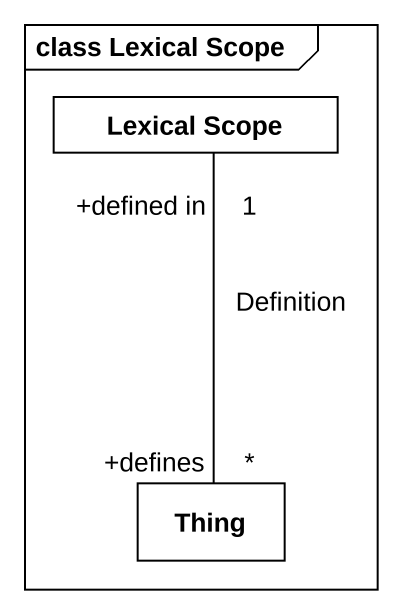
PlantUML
@startuml
mainframe class Lexical Scope
hide circle
hide empty members
class "Lexical Scope" as Lexical_Scope
class Thing
Lexical_Scope "+defined in\n1" -- "+defines\n*" Thing : Definition
@enduml
